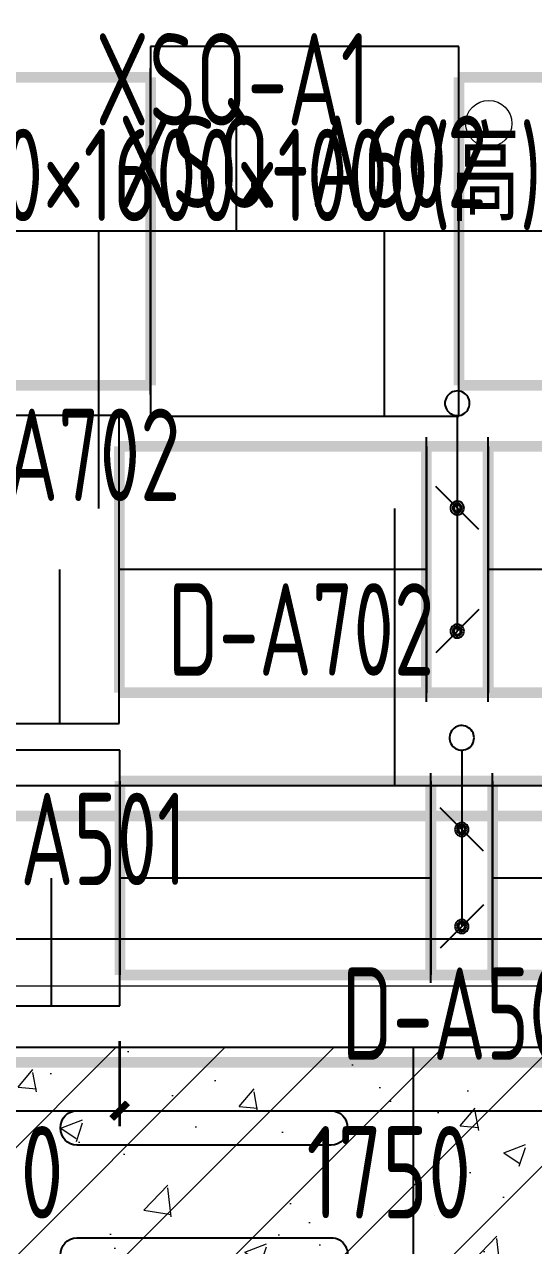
# Model space of a CAD drawing. Extents: x 4 to 13611208, y -605838 to 574722.
# Drawn here: x 13254341 to 13255993, y 190316 to 194281 of the extents above; entities that cross this region are included whole.
import ezdxf

# ---------------------------------------------------------------- set-up
doc = ezdxf.new("R2010")
doc.units = 0
doc.header["$LTSCALE"] = 1000
doc.header["$MEASUREMENT"] = 0
doc.linetypes.add('CENTER2', pattern=[28.575, 19.05, -3.175, 3.175, -3.175])
for name, color, linetype in [('DUCT-D-P中心线', 5, 'CENTER2'), ('DUCT-D-P标注', 7, 'Continuous'), ('DUCT-D-P管', 6, 'Continuous'), ('DUCT-D-P阀门', 7, 'Continuous'), ('DUCT-X-P中心线', 5, 'CENTER2'), ('DUCT-X-P标注', 7, 'Continuous'), ('DUCT-X-P法兰', 2, 'Continuous'), ('DUCT-X-P管', 31, 'Continuous'), ('DUCT-X-P管端线', 2, 'Continuous'), ('DUCT-X-P阀门', 7, 'Continuous'), ('DUCT-X-S标注', 7, 'Continuous')]:
    doc.layers.add(name, color=color, linetype=linetype)
doc.layers.add('SXT-设备', color=1, linetype='Continuous', lineweight=25)
doc.layers.add('建筑底图', color=8, linetype='Continuous', lineweight=13)
doc.styles.add('67', font='gbenor.shx', dxfattribs={"width": 0.7, "bigfont": 'hztxt.shx'})
doc.styles.add('du', font='gbenor.shx', dxfattribs={"width": 0.8, "bigfont": 'hztxt.shx'})
doc.dimstyles.new('67', dxfattribs={"dimscale": 100, "dimtxt": 3, "dimasz": 0.5, "dimexe": 0.5, "dimexo": 2, "dimgap": 0.5, "dimtad": 2, "dimdec": 0, "dimrnd": 5, "dimzin": 0, "dimdsep": 46, "dimtxsty": 'du', "dimblk": 'ARCHTICK', "dimcen": 0, "dimdle": 0.5, "dimclrd": 256, "dimclre": 256, "dimclrt": 256, "dimazin": 0, "dimtfac": 1, "dimtdec": 0, "dimtix": 1, "dimtmove": 2, "dimatfit": 3, "dimfxl": 100, "dimtolj": 1, "dimtzin": 0, "dimlwd": -1, "dimlwe": -1, "dimarcsym": 0})

# ---------------------------------------------------------------- blocks, each defined once
blk = doc.blocks.new('Z组合式空调器')
at = {"color": 1}
for p, q in [((4582.3, 3000), (6304.4, 3000)), ((6104.4, 3000), (6104.4, 0)), ((6304.4, 3000), (8000, 3000)), ((5013.6, 2794.2), (5838.7, 2794.2)), ((5838.7, 2682.3), (5013.6, 2682.3)), ((5013.6, 2381.4), (5838.7, 2381.4))]:
    blk.add_line(p, q, dxfattribs=at)
at = {"color": 1, "extrusion": (0, 0, -1)}
for centre, major_axis, ratio, start_param, end_param in [((5013.6, 2738.2), (0, 56), 0.950629, 3.141593, 6.283185), ((5838.7, 2738.2), (0, -56), 0.950629, 3.141593, 6.283185), ((5013.6, 2325.5), (0, 56), 0.950629, 3.141593, 6.283185), ((5838.7, 2325.5), (10.8, 55), 0.94677, -0.205219, 2.936374)]:
    blk.add_ellipse(centre, major_axis=major_axis, ratio=ratio, start_param=start_param, end_param=end_param, dxfattribs=at)
blk = doc.blocks.new('_ArchTick')
at = {"color": 0, "linetype": 'ByBlock', "const_width": 0.4}
blk.add_lwpolyline([(-0.5, -0.5), (0.5, 0.5)], dxfattribs=at)
blk = doc.blocks.new('*D827')
at = {"layer": 'DUCT-X-P标注', "transparency": 16777216}
for p, q in [((13253850.6, 190979.4), (13253850.6, 190703.7)), ((13254651, 190979.4), (13254651, 190703.7)), ((13253800.6, 190753.7), (13254701, 190753.7))]:
    blk.add_line(p, q, dxfattribs=at)
at = {"layer": 'DUCT-X-P标注', "transparency": 16777216, "xscale": 50, "yscale": 50, "zscale": 50, "rotation": 180}
blk.add_blockref('_ArchTick', (13253850.6, 190753.7), dxfattribs=at)
at = {"layer": 'DUCT-X-P标注', "transparency": 16777216, "xscale": 50, "yscale": 50, "zscale": 50}
blk.add_blockref('_ArchTick', (13254651, 190753.7), dxfattribs=at)
at = {"layer": 'DUCT-X-P标注', "transparency": 16777216, "insert": (13254250.8, 190553.7), "char_height": 300, "attachment_point": 5, "style": 'du'}
blk.add_mtext('\\A1;800', dxfattribs=at)
blk = doc.blocks.new('*D828')
at = {"layer": 'DUCT-X-P标注', "transparency": 16777216}
for p, q in [((13254648.8, 190979.4), (13254648.8, 190703.7)), ((13256397.4, 190979.4), (13256397.4, 190703.7)), ((13254598.8, 190753.7), (13256447.4, 190753.7))]:
    blk.add_line(p, q, dxfattribs=at)
at = {"layer": 'DUCT-X-P标注', "transparency": 16777216, "xscale": 50, "yscale": 50, "zscale": 50, "rotation": 180}
blk.add_blockref('_ArchTick', (13254648.8, 190753.7), dxfattribs=at)
at = {"layer": 'DUCT-X-P标注', "transparency": 16777216, "xscale": 50, "yscale": 50, "zscale": 50}
blk.add_blockref('_ArchTick', (13256397.4, 190753.7), dxfattribs=at)
at = {"layer": 'DUCT-X-P标注', "transparency": 16777216, "insert": (13255523.1, 190553.7), "char_height": 300, "attachment_point": 5, "style": 'du'}
blk.add_mtext('\\A1;1750', dxfattribs=at)
blk = doc.blocks.new('*D834')
at = {"layer": 'DUCT-X-P标注', "transparency": 16777216}
for p, q in [((13254249.6, 194309.5), (13254249.6, 194538)), ((13254750.2, 194309.5), (13254750.2, 194538)), ((13254199.6, 194488), (13254269.8, 194488)), ((13254800.2, 194488), (13254730, 194488))]:
    blk.add_line(p, q, dxfattribs=at)
at = {"layer": 'DUCT-X-P标注', "transparency": 16777216, "xscale": 50, "yscale": 50, "zscale": 50, "rotation": 180}
blk.add_blockref('_ArchTick', (13254249.6, 194488), dxfattribs=at)
at = {"layer": 'DUCT-X-P标注', "transparency": 16777216, "xscale": 50, "yscale": 50, "zscale": 50}
blk.add_blockref('_ArchTick', (13254750.2, 194488), dxfattribs=at)
at = {"layer": 'DUCT-X-P标注', "transparency": 16777216, "insert": (13254499.9, 194501), "char_height": 300, "attachment_point": 5, "style": 'du'}
blk.add_mtext('\\A1;500', dxfattribs=at)
blk = doc.blocks.new('*D835')
at = {"layer": 'DUCT-X-P标注', "transparency": 16777216}
for p, q in [((13254750.2, 194309.5), (13254750.2, 194538)), ((13255750.6, 194309.5), (13255750.6, 194538)), ((13254700.2, 194488), (13254970.3, 194488)), ((13255800.6, 194488), (13255530.5, 194488))]:
    blk.add_line(p, q, dxfattribs=at)
at = {"layer": 'DUCT-X-P标注', "transparency": 16777216, "xscale": 50, "yscale": 50, "zscale": 50, "rotation": 180}
blk.add_blockref('_ArchTick', (13254750.2, 194488), dxfattribs=at)
at = {"layer": 'DUCT-X-P标注', "transparency": 16777216, "xscale": 50, "yscale": 50, "zscale": 50}
blk.add_blockref('_ArchTick', (13255750.6, 194488), dxfattribs=at)
at = {"layer": 'DUCT-X-P标注', "transparency": 16777216, "insert": (13255250.4, 194501), "char_height": 300, "attachment_point": 5, "style": 'du'}
blk.add_mtext('\\A1;1000', dxfattribs=at)
blk = doc.blocks.new('*D836')
at = {"layer": 'DUCT-X-P标注', "transparency": 16777216}
for p, q in [((13255750.6, 194309.5), (13255750.6, 194538)), ((13257895, 194309.5), (13257895, 194538)), ((13255700.6, 194488), (13256526.1, 194488)), ((13257945, 194488), (13257119.5, 194488))]:
    blk.add_line(p, q, dxfattribs=at)
at = {"layer": 'DUCT-X-P标注', "transparency": 16777216, "xscale": 50, "yscale": 50, "zscale": 50, "rotation": 180}
blk.add_blockref('_ArchTick', (13255750.6, 194488), dxfattribs=at)
at = {"layer": 'DUCT-X-P标注', "transparency": 16777216, "xscale": 50, "yscale": 50, "zscale": 50}
blk.add_blockref('_ArchTick', (13257895, 194488), dxfattribs=at)
at = {"layer": 'DUCT-X-P标注', "transparency": 16777216, "insert": (13256822.8, 194501), "char_height": 300, "attachment_point": 5, "style": 'du'}
blk.add_mtext('\\A1;2145', dxfattribs=at)

msp = doc.modelspace()

# ---------------------------------------------------------------- hatches: boundary and pattern name
at = {"layer": '建筑底图'}
h = msp.add_hatch(dxfattribs=at)
h.set_pattern_fill('钢筋混凝土', color=8, scale=100, style=0)
h.set_pattern_definition([(45, (793255.26, 8e-09), (-176.7766953, 176.7766953), []), (50, (793255.26, 8e-09), (717.260183, -62.752135), [75, -825]), (355, (793255.26, 8e-09), (-138.751334, 752.192134), [60, -660]), (100.4514, (793315, -5.2), (578.50938, 689.439542), [63.74019, -701.14211]), (46.1842, (793255.26, 200), (1067.24105, -165.519014), [112.5, -1237.5]), (96.6356, (793344.2, 186.2), (934.662706, 974.11787), [95.61029, -1051.713]), (351.1842, (793255.3, 200), (934.66195, 974.1186), [90, -990]), (21, (793355.26, 150), (596.907052, -402.61889), [75, -825]), (326, (793355.26, 150), (243.31533, 725.150045), [60, -660]), (71.4514, (793405, 116.45), (840.22263, 322.530497), [63.74019, -701.14211]), (37.5, (793255.26, 8e-09), (12.1598553, 332.893854), [0, -652, 0, -670, 0, -662.5]), (7.5, (793255.26, 8e-09), (263.069537, 394.411712), [0, -382, 0, -637, 0, -252.5]), (327.5, (793032.26, 8e-09), (533.822436, -22.554872), [0, -250, 0, -780, 0, -1035]), (317.5, (792932.26, 8e-09), (583.18617, 100.104982), [0, -325, 0, -518, 0, -735])])
h.paths.add_polyline_path([(13257497.4, 187959.5), (13248997.4, 187959.5), (13248997.4, 190959.5), (13257497.4, 190959.5)])

# ---------------------------------------------------------------- linework, layer by layer
at = {"layer": 'DUCT-D-P中心线'}
msp.add_line((13256450.9, 191310.9), (13252948.2, 191310.9), dxfattribs=at)
at = {"layer": 'DUCT-D-P管', "const_width": 35}
for points in [[(13256450.9, 191710.9), (13252948.2, 191710.9)], [(13252948.2, 190910.9), (13256450.9, 190910.9)]]:
    msp.add_lwpolyline(points, dxfattribs=at)
at = {"layer": 'DUCT-D-P阀门'}
for p, q in [((13256098.6, 193609.5), (13254098.6, 193609.5)), ((13254581.4, 193609.5), (13254581.4, 192709.5)), ((13255542.5, 191809.5), (13255542.5, 192709.5)), ((13254098.6, 191809.5), (13256098.6, 191809.5))]:
    msp.add_line(p, q, dxfattribs=at)
at = {"layer": 'DUCT-X-P中心线'}
for p, q in [((13254750.2, 193609.5), (13254249.6, 193609.5)), ((13256079.3, 193609.5), (13255750.6, 193609.5)), ((13255645, 192511), (13254648.9, 192511)), ((13260096, 192511), (13255845.4, 192511)), ((13255659.6, 191509.4), (13254651, 191509.4)), ((13257392, 191509.4), (13255860, 191509.4))]:
    msp.add_line(p, q, dxfattribs=at)
at = {"layer": 'DUCT-X-P法兰'}
for p, q in [((13254750.3, 193079.5), (13254750.3, 194139.5)), ((13255750.5, 193079.5), (13255750.5, 194139.5)), ((13254648.8, 192081), (13254648.8, 192941)), ((13255645.1, 192081), (13255645.1, 192941)), ((13255845.3, 192081), (13255845.3, 192941)), ((13254650.9, 191169.4), (13254650.9, 191849.4)), ((13255659.7, 191169.4), (13255659.7, 191849.4)), ((13255859.9, 191169.4), (13255859.9, 191849.4))]:
    msp.add_line(p, q, dxfattribs=at)
at = {"layer": 'DUCT-X-P法兰', "color": 18, "true_color": 0x000000}
for p in [(13254750.2, 193609.5, 3450), (13254750.4, 193609.5, 3450), (13255750.4, 193609.5, 3450), (13255750.6, 193609.5, 3450), (13254648.7, 192511, 3450), (13254648.9, 192511, 3450), (13255645, 192511, 3450), (13255645.2, 192511, 3450), (13255845.2, 192511, 3450), (13255845.4, 192511, 3450), (13254650.8, 191509.4, 3300), (13254651, 191509.4, 3300), (13255659.6, 191509.4, 3300), (13255659.8, 191509.4, 3300), (13255859.8, 191509.4, 3300), (13255860, 191509.4, 3300)]:
    msp.add_point(p, dxfattribs=at)
at = {"layer": 'DUCT-X-P管', "const_width": 35}
for points in [[(13254750.2, 194109.5), (13254249.6, 194109.5)], [(13254750.2, 193109.5), (13254750.2, 194109.5)], [(13256079.3, 194109.5), (13255750.6, 194109.5)], [(13255750.6, 194109.5), (13255750.6, 193109.5)], [(13254249.6, 193109.5), (13254750.2, 193109.5)], [(13255750.6, 193109.5), (13256079.3, 193109.5)], [(13255645, 192911), (13254648.9, 192911)], [(13254648.9, 192911), (13254648.9, 192111)], [(13255645, 192111), (13255645, 192911)], [(13255645.2, 192911), (13255845.2, 192911)], [(13260096, 192911), (13255845.4, 192911)], [(13255845.4, 192911), (13255845.4, 192111)], [(13254648.9, 192111), (13255645, 192111)], [(13255845.2, 192111), (13255645.2, 192111)], [(13255845.4, 192111), (13260096, 192111)], [(13255659.6, 191824.4), (13254651, 191824.4)], [(13254651, 191824.4), (13254651, 191194.4)], [(13255659.6, 191194.4), (13255659.6, 191824.4)], [(13255659.8, 191824.4), (13255859.8, 191824.4)], [(13257392, 191824.4), (13255860, 191824.4)], [(13255860, 191824.4), (13255860, 191194.4)], [(13254651, 191194.4), (13255659.6, 191194.4)], [(13255859.8, 191194.4), (13255659.8, 191194.4)], [(13255860, 191194.4), (13257392, 191194.4)]]:
    msp.add_lwpolyline(points, dxfattribs=at)
at = {"layer": 'DUCT-X-P管端线'}
for p, q in [((13254750.4, 193109.5), (13254750.4, 194109.5)), ((13255750.4, 193109.5), (13255750.4, 194109.5)), ((13254648.7, 192111), (13254648.7, 192911)), ((13255645.2, 192911), (13255645.2, 192111)), ((13255845.2, 192911), (13255845.2, 192111)), ((13254650.8, 191824.4), (13254650.8, 191194.4)), ((13255659.8, 191824.4), (13255659.8, 191194.4)), ((13255859.8, 191824.4), (13255859.8, 191194.4))]:
    msp.add_line(p, q, dxfattribs=at)
at = {"layer": 'DUCT-X-P阀门'}
for p, q in [((13254750.4, 194209.5), (13254750.4, 193009.5)), ((13255750.4, 194209.5), (13254750.4, 194209.5)), ((13255028.4, 194209.5), (13255028.4, 193609.5)), ((13255750.4, 193009.5), (13255750.4, 194209.5)), ((13255508.9, 193009.5), (13255508.9, 193609.5)), ((13255706.1, 193059.3), (13255705.3, 193053.8)), ((13255707.6, 193064.7), (13255706.1, 193059.3)), ((13255709.9, 193069.8), (13255707.6, 193064.7)), ((13255712.8, 193074.5), (13255709.9, 193069.8)), ((13255716.4, 193078.8), (13255712.8, 193074.5)), ((13255720.6, 193082.6), (13255716.4, 193078.8)), ((13255725.2, 193085.7), (13255720.6, 193082.6)), ((13255730.2, 193088.1), (13255725.2, 193085.7)), ((13255735.5, 193089.8), (13255730.2, 193088.1)), ((13255741, 193090.8), (13255735.5, 193089.8)), ((13255746.6, 193091), (13255741, 193090.8)), ((13255752.1, 193090.4), (13255746.6, 193091)), ((13255757.6, 193089.1), (13255752.1, 193090.4)), ((13255762.7, 193087), (13255757.6, 193089.1)), ((13255767.6, 193084.2), (13255762.7, 193087)), ((13255772, 193080.8), (13255767.6, 193084.2)), ((13255775.8, 193076.7), (13255772, 193080.8)), ((13255779.1, 193072.2), (13255775.8, 193076.7)), ((13255781.7, 193067.3), (13255779.1, 193072.2)), ((13255783.7, 193062.1), (13255781.7, 193067.3)), ((13255784.8, 193056.6), (13255783.7, 193062.1)), ((13255785.2, 193051), (13255784.8, 193056.6)), ((13255705.3, 193053.8), (13255705.3, 193048.2)), ((13255705.3, 193048.2), (13255706.1, 193042.7)), ((13255706.1, 193042.7), (13255707.6, 193037.4)), ((13255707.6, 193037.4), (13255709.9, 193032.3)), ((13255709.9, 193032.3), (13255712.8, 193027.5)), ((13255712.8, 193027.5), (13255716.4, 193023.2)), ((13255716.4, 193023.2), (13255720.6, 193019.5)), ((13255720.6, 193019.5), (13255725.2, 193016.4)), ((13255725.2, 193016.4), (13255730.2, 193013.9)), ((13255757.6, 193013), (13255762.7, 193015.1)), ((13255762.7, 193015.1), (13255767.6, 193017.9)), ((13255767.6, 193017.9), (13255772, 193021.3)), ((13255772, 193021.3), (13255775.8, 193025.3)), ((13255775.8, 193025.3), (13255779.1, 193029.8)), ((13255779.1, 193029.8), (13255781.7, 193034.8)), ((13255781.7, 193034.8), (13255783.7, 193040)), ((13255783.7, 193040), (13255784.8, 193045.5)), ((13255784.8, 193045.5), (13255785.2, 193051)), ((13254648.7, 193011), (13253848.7, 193011)), ((13254648.7, 192011), (13254648.7, 193011)), ((13254750.4, 193009.5), (13255750.4, 193009.5)), ((13255730.2, 193013.9), (13255735.5, 193012.2)), ((13255735.5, 193012.2), (13255741, 193011.3)), ((13255741, 193011.3), (13255746.6, 193011.1)), ((13255745.2, 193011), (13255745.2, 192911)), ((13255746.6, 193011.1), (13255752.1, 193011.6)), ((13255752.1, 193011.6), (13255757.6, 193013)), ((13255745.2, 192911), (13255745.2, 192511)), ((13255815.2, 192641), (13255675.2, 192781)), ((13255723.4, 192715.1), (13255723, 192711)), ((13255723, 192711), (13255723.4, 192707)), ((13255724.5, 192719), (13255723.4, 192715.1)), ((13255723.4, 192707), (13255724.5, 192703)), ((13255726.4, 192722.7), (13255724.5, 192719)), ((13255724.5, 192703), (13255726.4, 192699.4)), ((13255728.8, 192726), (13255726.4, 192722.7)), ((13255726.4, 192699.4), (13255728.8, 192696.1)), ((13255731.8, 192728.7), (13255728.8, 192726)), ((13255730.8, 192715.3), (13255730.3, 192712.5)), ((13255730.3, 192712.5), (13255730.3, 192709.6)), ((13255730.3, 192709.6), (13255730.8, 192706.8)), ((13255731.9, 192717.9), (13255730.8, 192715.3)), ((13255730.8, 192706.8), (13255731.9, 192704.2)), ((13255735.3, 192730.9), (13255731.8, 192728.7)), ((13255733.4, 192720.3), (13255731.9, 192717.9)), ((13255731.9, 192704.2), (13255733.4, 192701.8)), ((13255735.4, 192722.4), (13255733.4, 192720.3)), ((13255733.4, 192701.8), (13255735.4, 192699.7)), ((13255734.9, 192714.1), (13255734.5, 192712.1)), ((13255734.5, 192712.1), (13255734.5, 192710)), ((13255734.5, 192710), (13255734.9, 192708)), ((13255735.7, 192715.9), (13255734.9, 192714.1)), ((13255734.9, 192708), (13255735.7, 192706.1)), ((13255739.1, 192732.3), (13255735.3, 192730.9)), ((13255737.7, 192724), (13255735.4, 192722.4)), ((13255735.4, 192699.7), (13255737.7, 192698)), ((13255736.8, 192717.7), (13255735.7, 192715.9)), ((13255735.7, 192706.1), (13255736.8, 192704.4)), ((13255738.2, 192719.1), (13255736.8, 192717.7)), ((13255736.8, 192704.4), (13255738.2, 192702.9)), ((13255740.3, 192725.2), (13255737.7, 192724)), ((13255737.7, 192698), (13255740.3, 192696.9)), ((13255739.8, 192720.3), (13255738.2, 192719.1)), ((13255738.2, 192702.9), (13255739.8, 192701.7)), ((13255743.2, 192733.1), (13255739.1, 192732.3)), ((13255741.7, 192721.2), (13255739.8, 192720.3)), ((13255739.8, 192701.7), (13255741.7, 192700.9)), ((13255743.1, 192725.9), (13255740.3, 192725.2)), ((13255743.7, 192721.7), (13255741.7, 192721.2)), ((13255741.7, 192700.9), (13255743.7, 192700.4)), ((13255745.9, 192726), (13255743.1, 192725.9)), ((13255747.2, 192733.1), (13255743.2, 192733.1)), ((13255745.7, 192721.8), (13255743.7, 192721.7)), ((13255743.7, 192700.4), (13255745.7, 192700.3)), ((13255745.2, 192711), (13255745.2, 192311)), ((13255747.7, 192721.5), (13255745.7, 192721.8)), ((13255745.7, 192700.3), (13255747.7, 192700.6)), ((13255748.7, 192725.6), (13255745.9, 192726)), ((13255751.3, 192732.3), (13255747.2, 192733.1)), ((13255749.7, 192720.8), (13255747.7, 192721.5)), ((13255747.7, 192700.6), (13255749.7, 192701.3)), ((13255751.4, 192724.7), (13255748.7, 192725.6)), ((13255748.7, 192696.4), (13255751.4, 192697.4)), ((13255751.4, 192719.8), (13255749.7, 192720.8)), ((13255749.7, 192701.3), (13255751.4, 192702.3)), ((13255755.1, 192730.9), (13255751.3, 192732.3)), ((13255753.9, 192723.3), (13255751.4, 192724.7)), ((13255753, 192718.4), (13255751.4, 192719.8)), ((13255751.4, 192702.3), (13255753, 192703.6)), ((13255751.4, 192697.4), (13255753.9, 192698.8)), ((13255754.2, 192716.8), (13255753, 192718.4)), ((13255753, 192703.6), (13255754.2, 192705.2)), ((13255756.1, 192721.4), (13255753.9, 192723.3)), ((13255753.9, 192698.8), (13255756.1, 192700.7)), ((13255755.2, 192715), (13255754.2, 192716.8)), ((13255754.2, 192705.2), (13255755.2, 192707)), ((13255758.6, 192728.7), (13255755.1, 192730.9)), ((13255755.7, 192713.1), (13255755.2, 192715)), ((13255755.2, 192707), (13255755.7, 192709)), ((13255755.9, 192711), (13255755.7, 192713.1)), ((13255755.7, 192709), (13255755.9, 192711)), ((13255757.8, 192719.1), (13255756.1, 192721.4)), ((13255756.1, 192700.7), (13255757.8, 192702.9)), ((13255759.1, 192716.6), (13255757.8, 192719.1)), ((13255757.8, 192702.9), (13255759.1, 192705.5)), ((13255761.6, 192726), (13255758.6, 192728.7)), ((13255759.9, 192713.9), (13255759.1, 192716.6)), ((13255759.1, 192705.5), (13255759.9, 192708.2)), ((13255760.2, 192711), (13255759.9, 192713.9)), ((13255759.9, 192708.2), (13255760.2, 192711)), ((13255764, 192722.7), (13255761.6, 192726)), ((13255761.6, 192696.1), (13255764, 192699.4)), ((13255765.9, 192719), (13255764, 192722.7)), ((13255764, 192699.4), (13255765.9, 192703)), ((13255767, 192715.1), (13255765.9, 192719)), ((13255765.9, 192703), (13255767, 192707)), ((13255767.4, 192711), (13255767, 192715.1)), ((13255767, 192707), (13255767.4, 192711)), ((13255728.8, 192696.1), (13255731.8, 192693.3)), ((13255731.8, 192693.3), (13255735.3, 192691.2)), ((13255735.3, 192691.2), (13255739.1, 192689.7)), ((13255739.1, 192689.7), (13255743.2, 192689)), ((13255740.3, 192696.9), (13255743.1, 192696.2)), ((13255743.1, 192696.2), (13255745.9, 192696)), ((13255743.2, 192689), (13255747.2, 192689)), ((13255745.9, 192696), (13255748.7, 192696.4)), ((13255747.2, 192689), (13255751.3, 192689.7)), ((13255751.3, 192689.7), (13255755.1, 192691.2)), ((13255755.1, 192691.2), (13255758.6, 192693.3)), ((13255758.6, 192693.3), (13255761.6, 192696.1)), ((13254455.6, 192011), (13254455.6, 192511)), ((13255815.2, 192381), (13255675.2, 192241)), ((13255723.4, 192315.1), (13255723, 192311)), ((13255723, 192311), (13255723.4, 192307)), ((13255724.5, 192319), (13255723.4, 192315.1)), ((13255723.4, 192307), (13255724.5, 192303)), ((13255726.4, 192322.7), (13255724.5, 192319)), ((13255724.5, 192303), (13255726.4, 192299.4)), ((13255728.8, 192326), (13255726.4, 192322.7)), ((13255731.8, 192328.7), (13255728.8, 192326)), ((13255730.8, 192315.3), (13255730.3, 192312.5)), ((13255730.3, 192312.5), (13255730.3, 192309.6)), ((13255730.3, 192309.6), (13255730.8, 192306.8)), ((13255731.9, 192317.9), (13255730.8, 192315.3)), ((13255730.8, 192306.8), (13255731.9, 192304.2)), ((13255735.3, 192330.9), (13255731.8, 192328.7)), ((13255733.4, 192320.3), (13255731.9, 192317.9)), ((13255731.9, 192304.2), (13255733.4, 192301.8)), ((13255735.4, 192322.4), (13255733.4, 192320.3)), ((13255733.4, 192301.8), (13255735.4, 192299.7)), ((13255734.9, 192314.1), (13255734.5, 192312.1)), ((13255734.5, 192312.1), (13255734.5, 192310)), ((13255734.5, 192310), (13255734.9, 192308)), ((13255735.7, 192315.9), (13255734.9, 192314.1)), ((13255734.9, 192308), (13255735.7, 192306.1)), ((13255739.1, 192332.3), (13255735.3, 192330.9)), ((13255737.7, 192324), (13255735.4, 192322.4)), ((13255736.8, 192317.7), (13255735.7, 192315.9)), ((13255735.7, 192306.1), (13255736.8, 192304.4)), ((13255738.2, 192319.1), (13255736.8, 192317.7)), ((13255736.8, 192304.4), (13255738.2, 192302.9)), ((13255740.3, 192325.2), (13255737.7, 192324)), ((13255739.8, 192320.3), (13255738.2, 192319.1)), ((13255738.2, 192302.9), (13255739.8, 192301.7)), ((13255743.2, 192333.1), (13255739.1, 192332.3)), ((13255741.7, 192321.2), (13255739.8, 192320.3)), ((13255739.8, 192301.7), (13255741.7, 192300.9)), ((13255743.1, 192325.9), (13255740.3, 192325.2)), ((13255743.7, 192321.7), (13255741.7, 192321.2)), ((13255741.7, 192300.9), (13255743.7, 192300.4)), ((13255745.9, 192326), (13255743.1, 192325.9)), ((13255747.2, 192333.1), (13255743.2, 192333.1)), ((13255745.7, 192321.8), (13255743.7, 192321.7)), ((13255747.7, 192321.5), (13255745.7, 192321.8)), ((13255745.7, 192300.3), (13255747.7, 192300.6)), ((13255748.7, 192325.6), (13255745.9, 192326)), ((13255751.3, 192332.3), (13255747.2, 192333.1)), ((13255749.7, 192320.8), (13255747.7, 192321.5)), ((13255747.7, 192300.6), (13255749.7, 192301.3)), ((13255751.4, 192324.7), (13255748.7, 192325.6)), ((13255751.4, 192319.8), (13255749.7, 192320.8)), ((13255749.7, 192301.3), (13255751.4, 192302.3)), ((13255755.1, 192330.9), (13255751.3, 192332.3)), ((13255753.9, 192323.3), (13255751.4, 192324.7)), ((13255753, 192318.4), (13255751.4, 192319.8)), ((13255751.4, 192302.3), (13255753, 192303.6)), ((13255754.2, 192316.8), (13255753, 192318.4)), ((13255753, 192303.6), (13255754.2, 192305.2)), ((13255756.1, 192321.4), (13255753.9, 192323.3)), ((13255753.9, 192298.8), (13255756.1, 192300.7)), ((13255755.2, 192315), (13255754.2, 192316.8)), ((13255754.2, 192305.2), (13255755.2, 192307)), ((13255758.6, 192328.7), (13255755.1, 192330.9)), ((13255755.7, 192313.1), (13255755.2, 192315)), ((13255755.2, 192307), (13255755.7, 192309)), ((13255755.9, 192311), (13255755.7, 192313.1)), ((13255755.7, 192309), (13255755.9, 192311)), ((13255757.8, 192319.1), (13255756.1, 192321.4)), ((13255756.1, 192300.7), (13255757.8, 192302.9)), ((13255759.1, 192316.6), (13255757.8, 192319.1)), ((13255757.8, 192302.9), (13255759.1, 192305.5)), ((13255761.6, 192326), (13255758.6, 192328.7)), ((13255759.9, 192313.9), (13255759.1, 192316.6)), ((13255759.1, 192305.5), (13255759.9, 192308.2)), ((13255760.2, 192311), (13255759.9, 192313.9)), ((13255759.9, 192308.2), (13255760.2, 192311)), ((13255764, 192322.7), (13255761.6, 192326)), ((13255765.9, 192319), (13255764, 192322.7)), ((13255764, 192299.4), (13255765.9, 192303)), ((13255767, 192315.1), (13255765.9, 192319)), ((13255765.9, 192303), (13255767, 192307)), ((13255767.4, 192311), (13255767, 192315.1)), ((13255767, 192307), (13255767.4, 192311)), ((13255726.4, 192299.4), (13255728.8, 192296.1)), ((13255728.8, 192296.1), (13255731.8, 192293.3)), ((13255731.8, 192293.3), (13255735.3, 192291.2)), ((13255735.3, 192291.2), (13255739.1, 192289.7)), ((13255735.4, 192299.7), (13255737.7, 192298)), ((13255737.7, 192298), (13255740.3, 192296.9)), ((13255739.1, 192289.7), (13255743.2, 192289)), ((13255740.3, 192296.9), (13255743.1, 192296.2)), ((13255743.1, 192296.2), (13255745.9, 192296)), ((13255743.2, 192289), (13255747.2, 192289)), ((13255743.7, 192300.4), (13255745.7, 192300.3)), ((13255745.9, 192296), (13255748.7, 192296.4)), ((13255747.2, 192289), (13255751.3, 192289.7)), ((13255748.7, 192296.4), (13255751.4, 192297.4)), ((13255751.3, 192289.7), (13255755.1, 192291.2)), ((13255751.4, 192297.4), (13255753.9, 192298.8)), ((13255755.1, 192291.2), (13255758.6, 192293.3)), ((13255758.6, 192293.3), (13255761.6, 192296.1)), ((13255761.6, 192296.1), (13255764, 192299.4)), ((13253848.7, 192011), (13254648.7, 192011)), ((13255727.4, 191988), (13255724.5, 191983.2)), ((13255731, 191992.2), (13255727.4, 191988)), ((13255735.2, 191996), (13255731, 191992.2)), ((13255739.8, 191999.1), (13255735.2, 191996)), ((13255744.8, 192001.5), (13255739.8, 191999.1)), ((13255750.1, 192003.3), (13255744.8, 192001.5)), ((13255755.6, 192004.2), (13255750.1, 192003.3)), ((13255761.2, 192004.4), (13255755.6, 192004.2)), ((13255766.7, 192003.8), (13255761.2, 192004.4)), ((13255772.2, 192002.5), (13255766.7, 192003.8)), ((13255777.3, 192000.4), (13255772.2, 192002.5)), ((13255782.2, 191997.6), (13255777.3, 192000.4)), ((13255786.6, 191994.2), (13255782.2, 191997.6)), ((13255790.4, 191990.2), (13255786.6, 191994.2)), ((13255793.7, 191985.6), (13255790.4, 191990.2)), ((13255796.3, 191980.7), (13255793.7, 191985.6)), ((13255720.7, 191972.8), (13255719.9, 191967.2)), ((13255719.9, 191967.2), (13255719.9, 191961.7)), ((13255719.9, 191961.7), (13255720.7, 191956.1)), ((13255722.2, 191978.1), (13255720.7, 191972.8)), ((13255720.7, 191956.1), (13255722.2, 191950.8)), ((13255724.5, 191983.2), (13255722.2, 191978.1)), ((13255722.2, 191950.8), (13255724.5, 191945.7)), ((13255724.5, 191945.7), (13255727.4, 191940.9)), ((13255793.7, 191943.2), (13255796.3, 191948.2)), ((13255798.3, 191975.5), (13255796.3, 191980.7)), ((13255796.3, 191948.2), (13255798.3, 191953.4)), ((13255799.4, 191970), (13255798.3, 191975.5)), ((13255798.3, 191953.4), (13255799.4, 191958.9)), ((13255799.8, 191964.4), (13255799.4, 191970)), ((13255799.4, 191958.9), (13255799.8, 191964.4)), ((13254650.8, 191924.4), (13253850.8, 191924.4)), ((13254650.8, 191094.4), (13254650.8, 191924.4)), ((13255727.4, 191940.9), (13255731, 191936.7)), ((13255731, 191936.7), (13255735.2, 191932.9)), ((13255735.2, 191932.9), (13255739.8, 191929.8)), ((13255739.8, 191929.8), (13255744.8, 191927.4)), ((13255744.8, 191927.4), (13255750.1, 191925.6)), ((13255750.1, 191925.6), (13255755.6, 191924.7)), ((13255755.6, 191924.7), (13255761.2, 191924.5)), ((13255759.8, 191924.4), (13255759.8, 191824.4)), ((13255761.2, 191924.5), (13255766.7, 191925.1)), ((13255766.7, 191925.1), (13255772.2, 191926.4)), ((13255772.2, 191926.4), (13255777.3, 191928.5)), ((13255777.3, 191928.5), (13255782.2, 191931.3)), ((13255782.2, 191931.3), (13255786.6, 191934.7)), ((13255786.6, 191934.7), (13255790.4, 191938.7)), ((13255790.4, 191938.7), (13255793.7, 191943.2)), ((13255759.8, 191824.4), (13255759.8, 191509.4)), ((13255829.8, 191596.9), (13255689.8, 191736.9)), ((13255738, 191671), (13255737.6, 191666.9)), ((13255737.6, 191666.9), (13255738, 191662.9)), ((13255739.1, 191675), (13255738, 191671)), ((13255741, 191678.6), (13255739.1, 191675)), ((13255743.4, 191681.9), (13255741, 191678.6)), ((13255746.4, 191684.6), (13255743.4, 191681.9)), ((13255745.4, 191671.2), (13255744.9, 191668.4)), ((13255744.9, 191668.4), (13255744.9, 191665.5)), ((13255746.5, 191673.8), (13255745.4, 191671.2)), ((13255749.9, 191686.8), (13255746.4, 191684.6)), ((13255748, 191676.2), (13255746.5, 191673.8)), ((13255750, 191678.3), (13255748, 191676.2)), ((13255749.5, 191670), (13255749.1, 191668)), ((13255749.1, 191668), (13255749.1, 191665.9)), ((13255750.3, 191671.9), (13255749.5, 191670)), ((13255753.7, 191688.3), (13255749.9, 191686.8)), ((13255752.3, 191679.9), (13255750, 191678.3)), ((13255751.4, 191673.6), (13255750.3, 191671.9)), ((13255752.8, 191675.1), (13255751.4, 191673.6)), ((13255754.9, 191681.1), (13255752.3, 191679.9)), ((13255754.4, 191676.2), (13255752.8, 191675.1)), ((13255757.8, 191689), (13255753.7, 191688.3)), ((13255756.3, 191677.1), (13255754.4, 191676.2)), ((13255757.7, 191681.8), (13255754.9, 191681.1)), ((13255758.3, 191677.6), (13255756.3, 191677.1)), ((13255760.5, 191681.9), (13255757.7, 191681.8)), ((13255761.8, 191689), (13255757.8, 191689)), ((13255760.3, 191677.7), (13255758.3, 191677.6)), ((13255759.8, 191666.9), (13255759.8, 191351.9)), ((13255762.3, 191677.4), (13255760.3, 191677.7)), ((13255763.3, 191681.5), (13255760.5, 191681.9)), ((13255765.9, 191688.3), (13255761.8, 191689)), ((13255764.3, 191676.7), (13255762.3, 191677.4)), ((13255766, 191680.6), (13255763.3, 191681.5)), ((13255766, 191675.7), (13255764.3, 191676.7)), ((13255769.7, 191686.8), (13255765.9, 191688.3)), ((13255768.5, 191679.2), (13255766, 191680.6)), ((13255767.6, 191674.4), (13255766, 191675.7)), ((13255768.8, 191672.7), (13255767.6, 191674.4)), ((13255770.7, 191677.3), (13255768.5, 191679.2)), ((13255769.8, 191670.9), (13255768.8, 191672.7)), ((13255773.2, 191684.6), (13255769.7, 191686.8)), ((13255770.3, 191669), (13255769.8, 191670.9)), ((13255770.5, 191666.9), (13255770.3, 191669)), ((13255770.3, 191664.9), (13255770.5, 191666.9)), ((13255772.4, 191675.1), (13255770.7, 191677.3)), ((13255773.7, 191672.5), (13255772.4, 191675.1)), ((13255776.2, 191681.9), (13255773.2, 191684.6)), ((13255774.5, 191669.8), (13255773.7, 191672.5)), ((13255774.8, 191666.9), (13255774.5, 191669.8)), ((13255774.5, 191664.1), (13255774.8, 191666.9)), ((13255778.6, 191678.6), (13255776.2, 191681.9)), ((13255780.5, 191675), (13255778.6, 191678.6)), ((13255781.6, 191671), (13255780.5, 191675)), ((13255782, 191666.9), (13255781.6, 191671)), ((13255781.6, 191662.9), (13255782, 191666.9)), ((13255738, 191662.9), (13255739.1, 191658.9)), ((13255739.1, 191658.9), (13255741, 191655.3)), ((13255741, 191655.3), (13255743.4, 191652)), ((13255743.4, 191652), (13255746.4, 191649.3)), ((13255744.9, 191665.5), (13255745.4, 191662.7)), ((13255745.4, 191662.7), (13255746.5, 191660.1)), ((13255746.4, 191649.3), (13255749.9, 191647.1)), ((13255746.5, 191660.1), (13255748, 191657.7)), ((13255748, 191657.7), (13255750, 191655.6)), ((13255749.1, 191665.9), (13255749.5, 191663.9)), ((13255749.5, 191663.9), (13255750.3, 191662)), ((13255749.9, 191647.1), (13255753.7, 191645.6)), ((13255750, 191655.6), (13255752.3, 191654)), ((13255750.3, 191662), (13255751.4, 191660.3)), ((13255751.4, 191660.3), (13255752.8, 191658.8)), ((13255752.3, 191654), (13255754.9, 191652.8)), ((13255752.8, 191658.8), (13255754.4, 191657.7)), ((13255753.7, 191645.6), (13255757.8, 191644.9)), ((13255754.4, 191657.7), (13255756.3, 191656.8)), ((13255754.9, 191652.8), (13255757.7, 191652.1)), ((13255756.3, 191656.8), (13255758.3, 191656.3)), ((13255757.7, 191652.1), (13255760.5, 191652)), ((13255757.8, 191644.9), (13255761.8, 191644.9)), ((13255758.3, 191656.3), (13255760.3, 191656.2)), ((13255760.3, 191656.2), (13255762.3, 191656.5)), ((13255760.5, 191652), (13255763.3, 191652.4)), ((13255761.8, 191644.9), (13255765.9, 191645.6)), ((13255762.3, 191656.5), (13255764.3, 191657.2)), ((13255763.3, 191652.4), (13255766, 191653.3)), ((13255764.3, 191657.2), (13255766, 191658.2)), ((13255765.9, 191645.6), (13255769.7, 191647.1)), ((13255766, 191658.2), (13255767.6, 191659.5)), ((13255766, 191653.3), (13255768.5, 191654.7)), ((13255767.6, 191659.5), (13255768.8, 191661.1)), ((13255768.5, 191654.7), (13255770.7, 191656.6)), ((13255768.8, 191661.1), (13255769.8, 191663)), ((13255769.7, 191647.1), (13255773.2, 191649.3)), ((13255769.8, 191663), (13255770.3, 191664.9)), ((13255770.7, 191656.6), (13255772.4, 191658.8)), ((13255772.4, 191658.8), (13255773.7, 191661.4)), ((13255773.2, 191649.3), (13255776.2, 191652)), ((13255773.7, 191661.4), (13255774.5, 191664.1)), ((13255776.2, 191652), (13255778.6, 191655.3)), ((13255778.6, 191655.3), (13255780.5, 191658.9)), ((13255780.5, 191658.9), (13255781.6, 191662.9)), ((13254428.4, 191094.4), (13254428.4, 191509.4)), ((13255829.8, 191421.9), (13255689.8, 191281.9)), ((13255738, 191356), (13255737.6, 191351.9)), ((13255737.6, 191351.9), (13255738, 191347.9)), ((13255739.1, 191360), (13255738, 191356)), ((13255741, 191363.6), (13255739.1, 191360)), ((13255743.4, 191366.9), (13255741, 191363.6)), ((13255746.4, 191369.6), (13255743.4, 191366.9)), ((13255745.4, 191356.2), (13255744.9, 191353.4)), ((13255744.9, 191353.4), (13255744.9, 191350.5)), ((13255744.9, 191350.5), (13255745.4, 191347.7)), ((13255746.5, 191358.8), (13255745.4, 191356.2)), ((13255749.9, 191371.8), (13255746.4, 191369.6)), ((13255748, 191361.2), (13255746.5, 191358.8)), ((13255750, 191363.3), (13255748, 191361.2)), ((13255749.5, 191355), (13255749.1, 191353)), ((13255749.1, 191353), (13255749.1, 191350.9)), ((13255749.1, 191350.9), (13255749.5, 191348.9)), ((13255750.3, 191356.9), (13255749.5, 191355)), ((13255749.5, 191348.9), (13255750.3, 191347)), ((13255753.7, 191373.3), (13255749.9, 191371.8)), ((13255752.3, 191364.9), (13255750, 191363.3)), ((13255751.4, 191358.6), (13255750.3, 191356.9)), ((13255752.8, 191360.1), (13255751.4, 191358.6)), ((13255754.9, 191366.1), (13255752.3, 191364.9)), ((13255754.4, 191361.2), (13255752.8, 191360.1)), ((13255757.8, 191374), (13255753.7, 191373.3)), ((13255756.3, 191362.1), (13255754.4, 191361.2)), ((13255757.7, 191366.8), (13255754.9, 191366.1)), ((13255758.3, 191362.6), (13255756.3, 191362.1)), ((13255760.5, 191366.9), (13255757.7, 191366.8)), ((13255761.8, 191374), (13255757.8, 191374)), ((13255760.3, 191362.7), (13255758.3, 191362.6)), ((13255762.3, 191362.4), (13255760.3, 191362.7)), ((13255763.3, 191366.5), (13255760.5, 191366.9)), ((13255765.9, 191373.3), (13255761.8, 191374)), ((13255764.3, 191361.7), (13255762.3, 191362.4)), ((13255766, 191365.6), (13255763.3, 191366.5)), ((13255766, 191360.7), (13255764.3, 191361.7)), ((13255769.7, 191371.8), (13255765.9, 191373.3)), ((13255768.5, 191364.2), (13255766, 191365.6)), ((13255767.6, 191359.4), (13255766, 191360.7)), ((13255768.8, 191357.7), (13255767.6, 191359.4)), ((13255770.7, 191362.3), (13255768.5, 191364.2)), ((13255769.8, 191355.9), (13255768.8, 191357.7)), ((13255773.2, 191369.6), (13255769.7, 191371.8)), ((13255770.3, 191354), (13255769.8, 191355.9)), ((13255769.8, 191348), (13255770.3, 191349.9)), ((13255770.5, 191351.9), (13255770.3, 191354)), ((13255770.3, 191349.9), (13255770.5, 191351.9)), ((13255772.4, 191360.1), (13255770.7, 191362.3)), ((13255773.7, 191357.5), (13255772.4, 191360.1)), ((13255776.2, 191366.9), (13255773.2, 191369.6)), ((13255774.5, 191354.8), (13255773.7, 191357.5)), ((13255773.7, 191346.4), (13255774.5, 191349.1)), ((13255774.8, 191351.9), (13255774.5, 191354.8)), ((13255774.5, 191349.1), (13255774.8, 191351.9)), ((13255778.6, 191363.6), (13255776.2, 191366.9)), ((13255780.5, 191360), (13255778.6, 191363.6)), ((13255781.6, 191356), (13255780.5, 191360)), ((13255782, 191351.9), (13255781.6, 191356)), ((13255781.6, 191347.9), (13255782, 191351.9)), ((13255738, 191347.9), (13255739.1, 191343.9)), ((13255739.1, 191343.9), (13255741, 191340.3)), ((13255741, 191340.3), (13255743.4, 191337)), ((13255743.4, 191337), (13255746.4, 191334.3)), ((13255745.4, 191347.7), (13255746.5, 191345.1)), ((13255746.4, 191334.3), (13255749.9, 191332.1)), ((13255746.5, 191345.1), (13255748, 191342.7)), ((13255748, 191342.7), (13255750, 191340.6)), ((13255749.9, 191332.1), (13255753.7, 191330.6)), ((13255750, 191340.6), (13255752.3, 191339)), ((13255750.3, 191347), (13255751.4, 191345.3)), ((13255751.4, 191345.3), (13255752.8, 191343.8)), ((13255752.3, 191339), (13255754.9, 191337.8)), ((13255752.8, 191343.8), (13255754.4, 191342.7)), ((13255753.7, 191330.6), (13255757.8, 191329.9)), ((13255754.4, 191342.7), (13255756.3, 191341.8)), ((13255754.9, 191337.8), (13255757.7, 191337.1)), ((13255756.3, 191341.8), (13255758.3, 191341.3)), ((13255757.7, 191337.1), (13255760.5, 191337)), ((13255757.8, 191329.9), (13255761.8, 191329.9)), ((13255758.3, 191341.3), (13255760.3, 191341.2)), ((13255760.3, 191341.2), (13255762.3, 191341.5)), ((13255760.5, 191337), (13255763.3, 191337.4)), ((13255761.8, 191329.9), (13255765.9, 191330.6)), ((13255762.3, 191341.5), (13255764.3, 191342.2)), ((13255763.3, 191337.4), (13255766, 191338.3)), ((13255764.3, 191342.2), (13255766, 191343.2)), ((13255765.9, 191330.6), (13255769.7, 191332.1)), ((13255766, 191343.2), (13255767.6, 191344.5)), ((13255766, 191338.3), (13255768.5, 191339.7)), ((13255767.6, 191344.5), (13255768.8, 191346.1)), ((13255768.5, 191339.7), (13255770.7, 191341.6)), ((13255768.8, 191346.1), (13255769.8, 191348)), ((13255769.7, 191332.1), (13255773.2, 191334.3)), ((13255770.7, 191341.6), (13255772.4, 191343.8)), ((13255772.4, 191343.8), (13255773.7, 191346.4)), ((13255773.2, 191334.3), (13255776.2, 191337)), ((13255776.2, 191337), (13255778.6, 191340.3)), ((13255778.6, 191340.3), (13255780.5, 191343.9)), ((13255780.5, 191343.9), (13255781.6, 191347.9)), ((13253850.8, 191094.4), (13254650.8, 191094.4))]:
    msp.add_line(p, q, dxfattribs=at)
at = {"layer": '建筑底图', "color": 8}
msp.add_line((13248997.4, 191159.5), (13256997.4, 191159.5), dxfattribs=at)
for points in [[(13248997.4, 190959.5), (13257497.4, 190959.5), (13257497.4, 187959.5), (13248997.4, 187959.5)], [(13257497.4, 187959.5), (13248997.4, 187959.5), (13248997.4, 190959.5), (13257497.4, 190959.5)]]:
    msp.add_lwpolyline(points, close=True, dxfattribs=at)
msp.add_lwpolyline([(13248997.4, 190959.5), (13257497.4, 190959.5)], dxfattribs=at)
msp.add_circle((13255847.4, 193959.5), 75, dxfattribs=at)

# ---------------------------------------------------------------- block references
at = {"layer": 'SXT-设备'}
msp.add_blockref('Z组合式空调器', (13249497.4, 187959.5), dxfattribs=at)

# ---------------------------------------------------------------- texts
at = {"layer": 'DUCT-D-P标注', "style": '67', "width": 0.75}
for s, p in [('XSQ-A1', (13254571.9, 193953.4)), ('2000×1600×1000(高)', (13253877, 193642.5))]:
    msp.add_text(s, height=300, dxfattribs=at).set_placement(p)
at = {"layer": 'DUCT-X-P标注', "style": '67', "width": 0.75}
for s, p in [('XSQ-A602', (13254646.4, 193685.6, 1200)), ('XSQ-A702', (13253655.8, 192733.7, 11750)), ('XSQ-A501', (13253705.3, 191486.2, 11750)), ('D-A501', (13255370.6, 190919, 1335))]:
    msp.add_text(s, height=300, dxfattribs=at).set_placement(p)
at = {"layer": 'DUCT-X-S标注', "style": '67', "width": 0.75}
msp.add_text('D-A702', height=300, dxfattribs=at).set_placement((13254806, 192166.7, -950))

# ---------------------------------------------------------------- dimensions: what is measured, and where the dimension line sits
at = {"layer": 'DUCT-X-P标注'}
for base, p1, p2, picture, middle in [((13254750.2, 194488), (13254249.6, 194109.5, 3450), (13254750.2, 194109.5, 3450), '*D834', (13254499.9, 194501)), ((13255750.6, 194488), (13254750.2, 194109.5, 3450), (13255750.6, 194109.5, 3450), '*D835', (13255250.4, 194501)), ((13257895, 194488), (13255750.6, 194109.5, 3450), (13257895, 194109.5, 3450), '*D836', (13256822.8, 194501))]:
    dim = msp.add_linear_dim(base=base, p1=p1, p2=p2, dimstyle='67', dxfattribs=at)
    dim.commit()
    dim.dimension.update_dxf_attribs({"geometry": picture, "text_midpoint": middle, "dimtype": 128})
for base, p1, p2, picture, middle in [((13254651, 190753.7), (13253850.6, 191179.4, 3300), (13254651, 191179.4, 3300), '*D827', (13254250.8, 190553.7)), ((13256397.4, 190753.7), (13254648.8, 191179.4, 3300), (13256397.4, 191179.4, 3300), '*D828', (13255523.1, 190553.7))]:
    dim = msp.add_linear_dim(base=base, p1=p1, p2=p2, dimstyle='67', dxfattribs=at)
    dim.commit()
    dim.dimension.update_dxf_attribs({"geometry": picture, "text_midpoint": middle})

doc.saveas('drawing.dxf')
